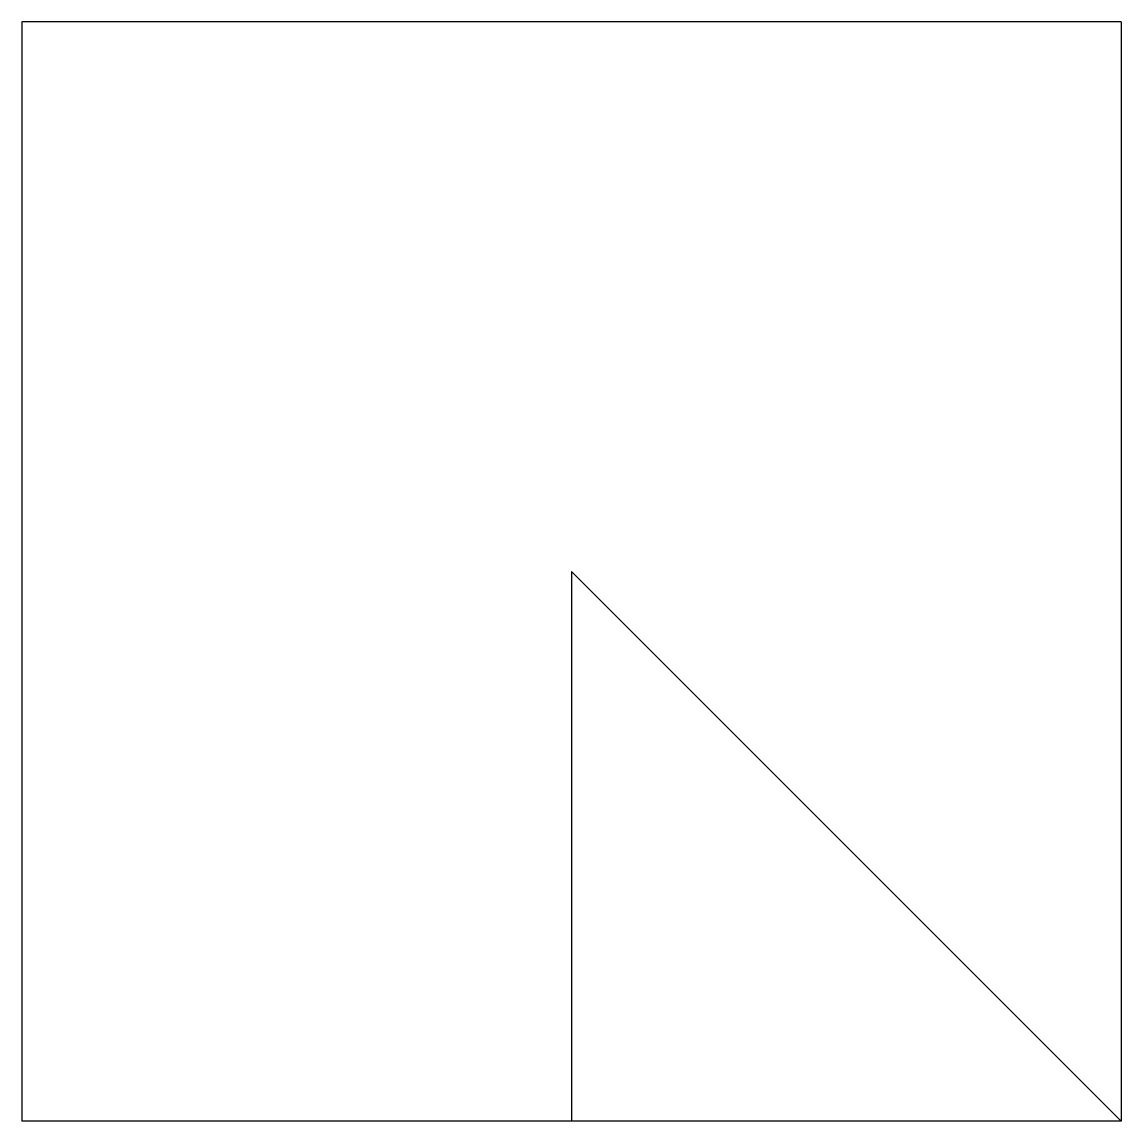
# Model space of a CAD drawing. Header units: millimetres. Extents: x -38 to 38, y -38 to 38.
import ezdxf

# ---------------------------------------------------------------- set-up
doc = ezdxf.new("R2010")
doc.units = ezdxf.units.MM

msp = doc.modelspace()

# ---------------------------------------------------------------- linework, layer by layer
for p, q in [((38, 38), (-38, 38)), ((-38, 38), (-38, -38)), ((38, 38), (38, -38)), ((0, 0), (0, -38)), ((0, 0), (38, -38)), ((38, -38), (-38, -38))]:
    msp.add_line(p, q)

doc.saveas('drawing.dxf')
